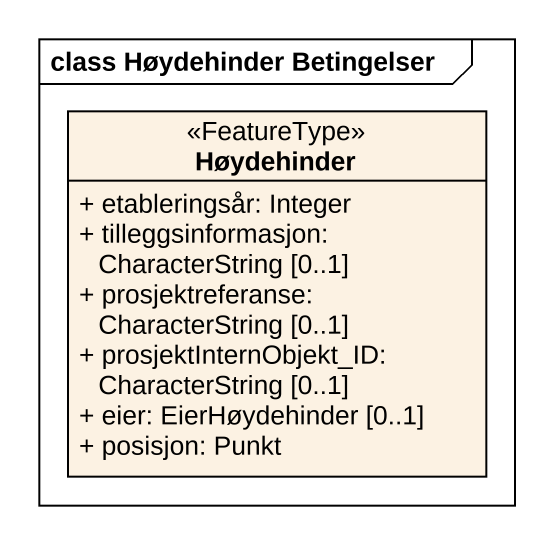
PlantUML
@startuml
mainframe class Høydehinder Betingelser
hide circle
hide empty members
skinparam classAttributeIconSize 0
class Høydehinder <<FeatureType>> {
  + etableringsår: Integer
  + tilleggsinformasjon: CharacterString [0..1]
  + prosjektreferanse: CharacterString [0..1]
  + prosjektInternObjekt_ID: CharacterString [0..1]
  + eier: EierHøydehinder [0..1]
  + posisjon: Punkt
}
@enduml
